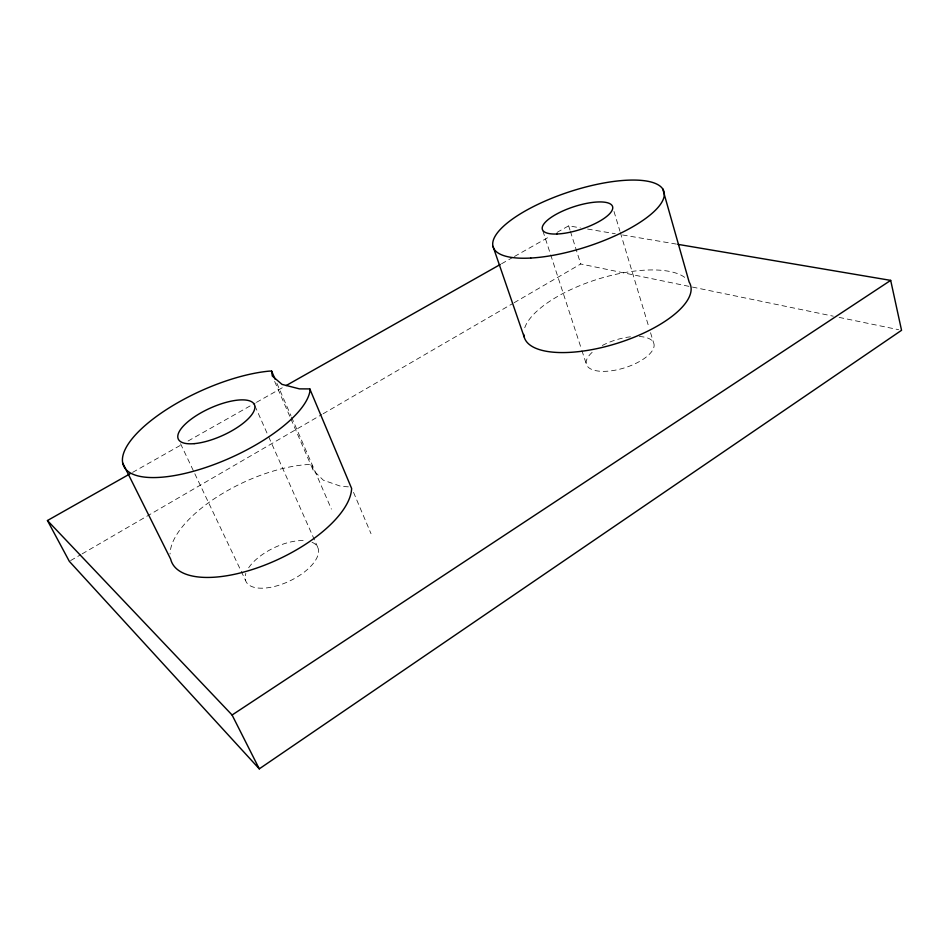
<?xml version="1.0" encoding="UTF-8"?>
<svg xmlns="http://www.w3.org/2000/svg" width="949" height="949" viewBox="0 0 949 949"><rect width="100%" height="100%" fill="white"/><g stroke="black" fill="none" stroke-linecap="round" stroke-linejoin="round"><path stroke-width="0.71" stroke-dasharray="4.75 3.56" d="M70.594 560.586L80.855 554.619M82.136 553.872L321.83 414.523M323.111 413.776L512.816 303.478M514.097 302.743L580.741 263.988L833.329 316.195M132.599 472.377L181.615 444.666M188.068 441.012L255.151 403.088M256.444 402.364L283.537 387.038M501.558 263.775L513.172 257.203M514.453 256.479L550.574 236.052M557.027 232.41L568.641 225.838L580.302 227.819M348.354 486.837L341.011 486.363L323.336 480.194L313.146 470.17L290.975 419.067M587.585 229.053L615.272 233.739M622.556 234.972L676.471 244.107M839.13 317.393L898.644 329.694M180.547 443.741L240.583 570.005M241.224 571.334L245.649 580.646M254.937 405.864L268.081 435.496M268.686 436.837L317.713 547.253M276.883 383.277L290.963 415.781M291.557 417.145L331.391 509.103M274.652 381.403L290.394 417.714M353.538 492.365L371.012 533.682M542.911 230.987L550.242 253.478M550.705 254.89L581.44 349.113M581.903 350.525L586.494 364.582M568.641 225.838L569.981 230.085M570.432 231.497L580.741 263.988M614.003 211.473L619.958 231.212M620.373 232.624L648.843 327.085M650.551 332.719L653.517 342.589M313.146 470.17L312.091 464.547L309.872 464.429A98.269 42.219 -25.1 0 0 217.475 496.659A98.269 42.219 -25.1 0 0 170.085 554.014M639.341 336.515A35.303 14.626 -17.2 0 1 647.977 355.578A35.303 14.626 -17.2 0 1 600.326 371.261A35.303 14.626 -17.2 0 1 592.734 351.854M602.283 345.495A35.303 14.626 -17.2 0 1 631.571 336.705M312.007 542.27A39.728 18.351 -25.5 0 1 289.315 581.168A39.728 18.351 -25.5 0 1 245.862 573.338M248.662 567.787A39.728 18.351 -25.5 0 1 306.385 540.835M524.75 327.749A87.13 33.5 -17.5 0 1 598.712 278.887A87.13 33.5 -17.5 0 1 685.569 278.045"/><path stroke-width="1.42" d="M130.013 473.836L47.45 520.527L69.313 561.322L259.279 768.856L901.55 330.299L890.684 280.382L677.93 244.356M47.45 520.527L232.09 715.012L890.684 280.382M286.112 385.579L500.265 264.498M271.604 371.083L269.374 371.106A101.65 36.596 -24.3 0 0 130.464 440.87A101.65 36.596 -24.3 0 0 194.628 470.929A101.65 36.596 -24.3 0 0 310.062 390.158L309.801 388.912L299.445 388.876L281.972 384.369L272.316 376.018L271.604 371.083L275.127 379.209M232.09 715.012L259.279 768.856M122.706 462.993L170.666 559.127A98.269 42.219 -25.1 0 0 265.127 564.975A98.269 42.219 -25.1 0 0 351.628 488.462L309.801 388.912M493.006 246.372L524.133 336.871M662.675 188.732L689.164 282.09A87.13 33.5 -17.5 0 1 617.538 343.194A87.13 33.5 -17.5 0 1 523.741 334.416M194.165 443.646A41.78 15.018 -24.3 0 0 254.759 408.592A41.78 15.018 -24.3 0 0 200.061 413.337A41.78 15.018 -24.3 0 0 194.165 443.646M556.873 234.012A36.916 11.827 -18.1 0 0 612.591 209.005A36.916 11.827 -18.1 0 0 563.018 210.892A36.916 11.827 -18.1 0 0 556.873 234.012M530.764 258.045A89.799 28.814 -18.1 0 0 664.158 196.241A89.799 28.814 -18.1 0 0 540.705 203.05A89.799 28.814 -18.1 0 0 530.764 258.045"/></g></svg>
